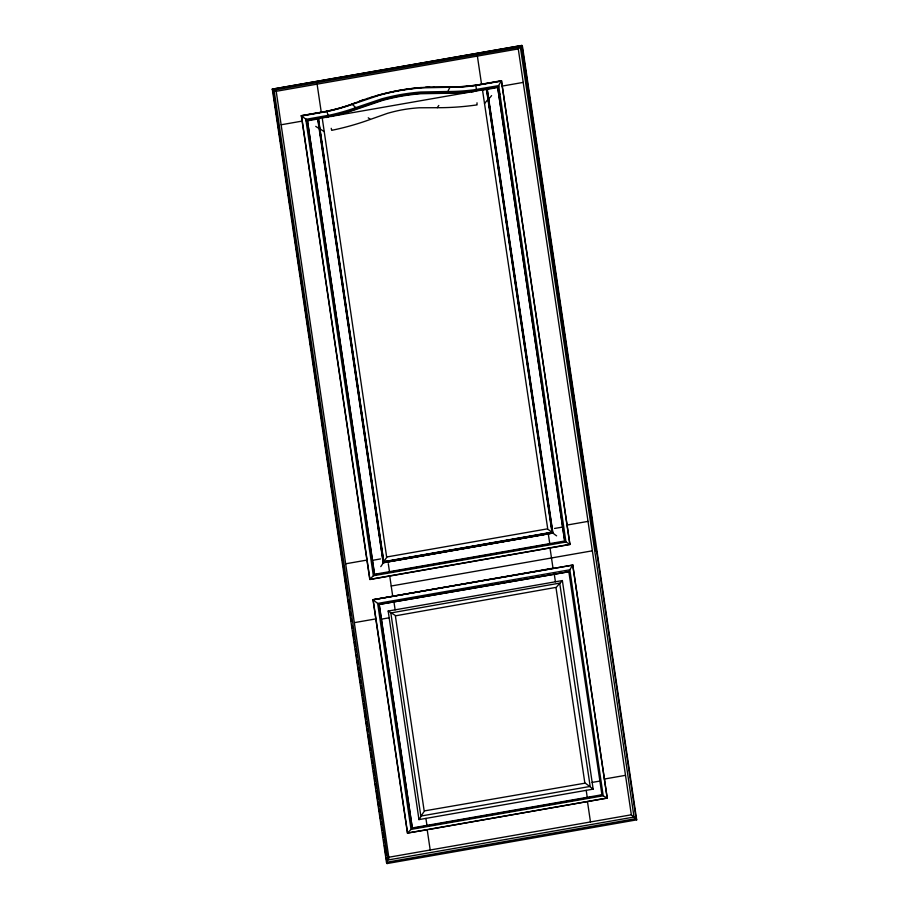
<?xml version="1.0" encoding="UTF-8"?>
<svg xmlns="http://www.w3.org/2000/svg" width="909" height="909" viewBox="0 0 909 909"><rect width="100%" height="100%" fill="white"/><g stroke="black" fill="none" stroke-linecap="round" stroke-linejoin="round"><path stroke-width="1.36" d="M305.708 118.761L373.349 575.749L371.463 577.647A9.772 2.591 -55.4 0 0 369.963 579.51L569.954 544.502A9.772 1.375 37 0 0 568.057 543.241L565.966 542.037L373.349 575.749M305.844 119.363L330.706 114.898A194.526 185.527 -26.3 0 0 355.771 107.637L381.712 98.842A226.852 216.365 -26.3 0 1 401.074 94.491A226.852 216.365 -26.3 0 1 420.719 92.014L447.898 91.491L448.455 90.173A6.942 1.761 -60.1 0 1 450.057 87.264L445.967 86.889M373.065 599.781L572.795 565.08L607.235 798.261A9.295 1.307 36.9 0 0 605.655 797.204L603.212 795.784L569.841 569.795L571.625 566.727A9.34 2.477 -55.5 0 1 572.795 565.08L372.974 599.713L407.437 833.064L427.287 829.758M498.575 85.639L500.098 83.014A9.669 2.579 -55.1 0 1 501.518 81.003L475.873 85.23A179.891 171.562 -26.3 0 1 449.944 87.048M388.166 611.041A10.908 1.523 37.1 0 0 390.79 612.666L420.89 816.555A10.863 2.886 -55.3 0 1 418.969 819.611L593.157 789.126L562.364 580.567L388.177 611.053L418.969 819.611M556.615 535.856A8.999 1.261 37 0 1 554.467 534.299L551.752 532.151A18.998 2.67 37 0 0 547.775 529.197L482.497 89.9L322.218 117.954L386.7 557.387A18.998 5.045 -55.4 0 0 383.962 561.512L382.269 564.432A8.999 2.386 -55.4 0 1 380.757 566.625M634.028 817.043L631.335 814.794L389.336 857.153L387.779 860.039L634.028 817.043L520.357 47.132L518.278 48.927L276.211 91.298L274.109 90.139L520.357 47.132M562.364 580.556A10.908 2.897 -55.5 0 1 560.137 583.033L391.2 612.893A20.93 2.932 37.1 0 1 395.324 615.518L424.23 811.317A20.827 5.534 -55.3 0 0 421.197 815.998M387.143 861.005L386.473 862.243L387.098 863.55L636.698 819.861L522.527 46.723L521.846 45.45L272.325 89.127M484.52 103.603L484.861 103.171A18.816 5.011 -55.1 0 1 487.883 99.649L489.985 97.558A8.908 2.375 -55.1 0 0 491.599 95.581M395.722 615.779L556.331 587.328A20.93 5.556 -55.5 0 1 559.739 583.396L590.248 786.91A10.863 1.523 36.9 0 0 593.157 789.126M411.027 829.417L408.834 831.655A9.295 2.466 -55.3 0 0 407.618 833.201L373.179 600.008A9.34 1.307 37.1 0 1 374.803 601.167L377.655 603.428L411.027 829.417L603.212 795.784M569.932 544.332L369.77 579.363L301.311 115.704L326.91 111.228A179.891 171.562 -26.3 0 0 352.078 104.183L355.794 102.672M306.026 120.567L331.137 116.057A200.275 191.004 -26.3 0 0 354.442 109.444L382.382 99.945A221.273 211.036 -26.3 0 1 401.255 95.695A221.273 211.036 -26.3 0 1 420.401 93.286L449.671 92.775A200.275 191.004 -26.3 0 0 473.703 91.093L498.848 86.821M336.148 115.386A200.275 191.004 -26.3 0 0 354.669 109.909L382.609 100.399A221.273 211.036 -26.3 0 1 401.483 96.149A221.273 211.036 -26.3 0 1 420.628 93.741L449.898 93.229A200.275 191.004 -26.3 0 0 469.067 92.127M331.217 128.317A10.113 0.625 75.1 0 0 331.694 130.351L336.114 129.396A260.792 248.725 -26.3 0 0 366.463 120.795L387.484 113.341A157.337 150.053 -26.3 0 1 400.983 110.057L405.425 109.285A157.337 150.053 -26.3 0 1 419.185 107.785L441.297 107.682A260.792 248.725 -26.3 0 0 472.589 105.489L477.066 104.91A10.113 1.159 85.1 0 1 477.009 102.797M359.509 101.172L367.361 98.536M363.441 99.854L351.988 104.103A179.516 171.21 -26.3 0 1 326.899 111.205M367.293 98.467L371.327 97.274M371.27 97.206L379.417 94.945A243.612 232.34 -26.3 0 1 400.21 90.184A243.612 232.34 -26.3 0 1 421.344 87.525M375.292 96.002L379.371 94.866A243.237 231.988 -26.3 0 1 400.221 90.264A243.237 231.988 -26.3 0 1 421.322 87.605L429.707 86.98M380.564 558.91L372.52 560.342M424.537 810.885L585.237 783.138A20.827 2.932 36.9 0 1 589.736 786.501L421.197 815.998M636.698 819.861L636.073 818.6L386.473 862.289L272.302 89.15L521.902 45.461L592.202 521.516M301.311 115.704L326.922 111.307L328.115 115.466M501.518 81.003L475.986 85.469A179.891 171.562 -26.3 0 1 450.057 87.287M305.776 119.068L303.504 117.42A9.669 1.375 36.7 0 0 301.515 116L301.402 115.773M447.898 91.514A194.526 185.527 -26.3 0 0 473.782 89.843L498.677 85.616L565.966 542.037M281.154 124.772L302.106 121.102M502.268 86.071L523.22 82.401M306.253 121.022L319.809 118.647M326.195 117.534L328.41 116.647M482.804 90.127L497.723 87.514L564.762 541.503L497.723 87.514M498.723 94.343L500.086 94.104M345.977 563.739L366.929 560.08M567.091 525.05L588.043 521.38M387.041 556.933L547.32 528.879M562.626 527.072L554.558 528.459M383.882 561.648L551.877 532.242M383.734 561.898L552.115 532.435M383.371 562.535L552.706 532.901L487.133 89.548M552.82 532.992L383.303 562.671L317.991 119.147M381.428 573.579L374.656 574.772L307.39 120.329L374.428 574.306L564.534 541.037M384.143 573.113L386.848 572.636M402.108 569.966L389.563 572.159L388.291 563.705M404.891 569.477L469.01 558.251M471.794 557.762L505.245 551.911M508.029 551.422L552.558 543.639M555.263 543.162L557.978 542.684M560.694 542.207L563.398 541.73M391.211 586.01L592.384 550.809M372.974 599.713L553.002 568.205L549.99 547.82M377.655 603.428L569.841 569.795M379.11 604.44L568.977 571.704L379.11 604.44L412.345 828.44L379.337 604.894M354.692 622.585L375.803 618.893M381.439 619.154L389.166 617.802M604.394 779.024L625.506 775.332M592.168 782.422L599.895 781.058M412.118 827.974L601.769 794.784M416.345 827.735L419.015 827.27M421.685 826.804L424.355 826.338M429.809 825.372L427.025 825.861L425.923 818.395M432.604 824.895L435.388 824.406M438.172 823.918L585.919 798.057M588.646 797.579L591.316 797.113M597.986 795.943L600.656 795.477M407.437 833.064L607.212 798.102L572.681 564.853M428.673 829.519L607.121 798.034M388.87 857.789L276.211 91.298M425.503 87.298L433.843 86.821M274.098 90.23L387.802 860.13M433.798 86.912L449.989 86.946A179.516 171.21 -26.3 0 0 475.861 85.128M450.057 87.264L421.435 87.843A243.237 231.988 -26.3 0 0 400.335 90.502A243.237 231.988 -26.3 0 0 379.53 95.172L352.181 104.399A179.891 171.562 -26.3 0 1 327.035 111.512L301.515 116L369.963 579.51M272.916 89.423L347.556 594.281M324.24 131.657L323.797 131.362A18.816 2.67 36.7 0 0 320.093 129.01L317.775 127.692A8.908 1.261 36.7 0 1 315.741 126.362M634.914 817.645L636.073 818.6L596.554 550.945M355.76 107.614L354.68 106.58A6.942 0.818 41.5 0 0 352.181 104.399L352.067 104.16M272.302 89.15L272.927 90.411M548.457 535.026L549.843 544.105M476.407 89.514L475.873 85.23L501.473 80.674L569.954 544.502M521.164 46.064L595.6 550.865M518.278 48.927L631.335 814.794M501.393 80.765L569.841 544.275M568.761 571.25L601.997 795.239M487.338 89.559L552.933 533.094L383.234 562.796L317.741 119.261M486.929 89.548L552.467 532.719L383.518 562.285L318.161 119.079M486.713 89.548L552.24 532.526L383.666 562.035L318.332 119.011M486.497 89.536L551.99 532.333M554.297 574.272L555.41 581.783M586.203 790.341L587.305 797.818M477.384 56.085L481.531 84.162M556.013 587.725L584.817 782.831M587.464 801.556L590.475 821.952M394.017 602.326L395.131 609.837M317.105 84.139L321.252 112.216M389.711 575.874L392.722 596.259M427.185 829.61L430.196 849.995M318.514 118.943L383.814 561.773M343.329 564.83L347.67 594.259M273.529 94.525L274.95 104.137M275.359 106.876L275.961 111M276.37 113.739L276.779 116.488M277.177 119.238L278.597 128.839M279.006 131.589L280.472 141.52M280.881 144.326L281.301 147.122M281.71 149.928L283.165 159.745M283.574 162.552L283.994 165.358M284.403 168.165L285.858 177.982M286.267 180.789L287.721 190.606M288.13 193.412L288.551 196.208M288.96 199.014L290.414 208.831M290.823 211.638L291.244 214.444M291.653 217.251L292.278 221.455M292.687 224.262L293.107 227.068M293.516 229.875L294.971 239.692M295.38 242.498L295.8 245.305M296.209 248.1L297.663 257.917M298.072 260.724L299.527 270.541M299.936 273.348L300.356 276.154M300.765 278.961L302.22 288.778M302.629 291.584L304.083 301.402M304.492 304.208L304.913 307.003M305.322 309.81L306.776 319.627M307.185 322.434L307.606 325.24M308.015 328.047L308.64 332.251M309.049 335.057L309.469 337.864M309.878 340.67L311.332 350.488M311.742 353.294L312.162 356.089M312.571 358.896L314.025 368.713M314.434 371.52L315.889 381.337M316.298 384.143L316.718 386.95M317.127 389.756L318.582 399.574M318.991 402.38L320.445 412.197M320.854 415.004L321.275 417.799M321.684 420.606L323.138 430.423M323.547 433.229L323.968 436.036M324.377 438.842L325.831 448.66M326.24 451.466L327.694 461.283M328.104 464.09L328.524 466.885M329.138 471.101L330.387 479.509M330.796 482.315L332.251 492.133M332.66 494.939L333.08 497.746M333.489 500.552L334.944 510.369M335.353 513.176L335.978 517.38M336.387 520.187L337.637 528.595M338.046 531.401L339.5 541.219M339.909 544.025L340.33 546.832M340.943 551.036L342.193 559.455M342.602 562.262L343.227 566.466M343.636 569.273L344.057 572.068M344.466 574.874L344.875 577.681M345.295 580.476L346.738 590.282M347.158 593.088L347.568 595.895M348.192 600.099L349.431 608.507M349.84 611.303L350.465 615.507M350.874 618.313L351.294 621.12M351.919 625.324L352.328 628.13M352.737 630.937L353.987 639.357M354.396 642.163L355.021 646.367M355.442 649.185L355.851 651.992M356.271 654.798L356.68 657.605M357.101 660.411L357.714 664.615M358.135 667.422L358.544 670.228M358.964 673.046L359.578 677.25M359.998 680.057L360.407 682.864M360.828 685.67L361.237 688.477M361.657 691.283L362.282 695.499M362.691 698.305L363.111 701.112M363.52 703.918L364.145 708.134M364.554 710.94L365.804 719.36M366.213 722.166L366.838 726.382M367.247 729.188L367.668 731.995M368.077 734.802L369.531 744.619M369.94 747.437L370.361 750.243M370.77 753.05L371.395 757.254M371.815 760.06L372.224 762.867M372.645 765.673L373.054 768.48M373.474 771.298L374.088 775.502M374.508 778.309L374.917 781.115M375.337 783.922L375.951 788.137M376.371 790.944L377.61 799.363M378.03 802.17L378.655 806.385M379.064 809.192L379.485 811.998M379.894 814.805L380.519 819.02M380.928 821.804L381.337 824.588M381.746 827.372L382.166 830.156M382.575 832.939L383.189 837.109M383.598 839.893L384.007 842.677M384.427 845.461L385.859 855.199M386.268 857.982L387.098 863.55M473.93 91.548A200.275 191.004 -26.3 0 1 471.487 91.854M437.263 107.694A14.18 3.591 -60.1 0 1 438.82 105.455M333.762 115.954A200.275 191.004 -26.3 0 1 331.365 116.5M368.259 117.806A14.18 1.682 41.5 0 1 370.293 119.409"/></g></svg>
